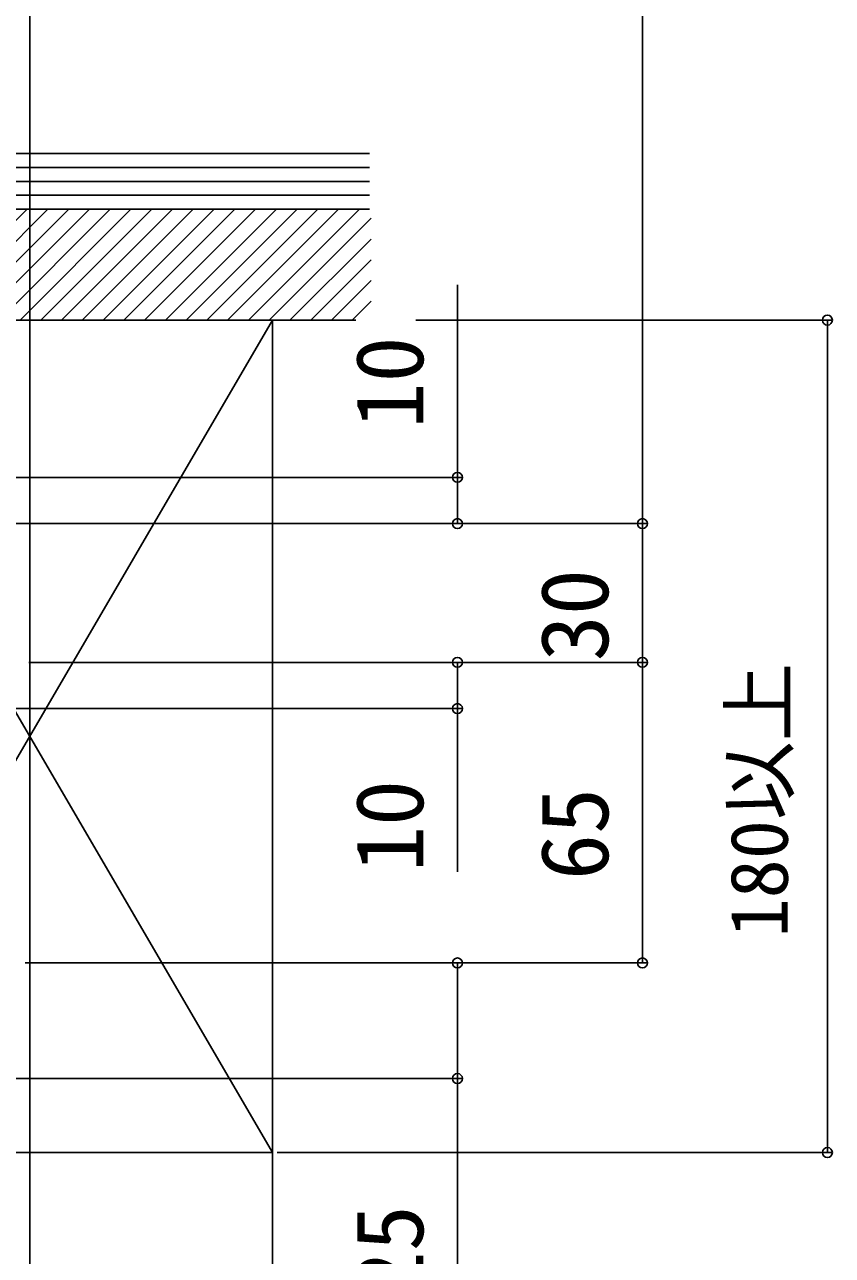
# Model space of a CAD drawing. Units: millimetres, scale not verified. Extents: x -875 to 875, y -1305 to 1297.
# Drawn here: x 282.9 to 457.6, y 426.1 to 692.2 of the extents above; entities that cross this region are included whole.
import ezdxf
from ezdxf.enums import TextEntityAlignment as Align

# ---------------------------------------------------------------- set-up
doc = ezdxf.new("R2010")
doc.units = ezdxf.units.MM
doc.header["$LTSCALE"] = 8
for name, color, linetype in [('0-4_YKK_12', 2, 'Continuous'), ('0-6_YKK_D', 6, 'Continuous'), ('0-8_YSS_K', 3, 'Continuous')]:
    doc.layers.add(name, color=color, linetype=linetype)
doc.styles.add('ＭＳ ゴシック', font='')
doc.styles.get('ＭＳ ゴシック').set_extended_font_data('MS Gothic')

msp = doc.modelspace()

# ---------------------------------------------------------------- linework, layer by layer
at = {"layer": '0-4_YKK_12'}
msp.add_line((284, 1059.6), (284, 239.3), dxfattribs=at)
at = {"layer": '0-6_YKK_D'}
for p, q in [((416.5, 869.3), (416.5, 584.3)), ((367.5, 628.3), (457.5, 628.3)), ((456.5, 628.3), (456.5, 448.3)), ((193.5, 594.3), (377.5, 594.3)), ((193.2, 584.3), (417.5, 584.3)), ((193.2, 584.3), (417.5, 584.3)), ((193.2, 584.3), (377.5, 584.3)), ((416.5, 584.3), (416.5, 554.3)), ((283.8, 554.3), (417.5, 554.3)), ((283.8, 554.3), (417.5, 554.3)), ((283.8, 554.3), (377.5, 554.3)), ((416.5, 554.3), (416.5, 489.3)), ((193.2, 544.3), (377.5, 544.3)), ((283, 489.3), (417.5, 489.3)), ((283, 489.3), (377.5, 489.3)), ((193.2, 464.3), (377.5, 464.3)), ((337.5, 448.3), (457.5, 448.3))]:
    msp.add_line(p, q, dxfattribs=at)
for points in [[(376.5, 584.3), (376.5, 594.3), (376.5, 635.9)], [(376.5, 554.3), (376.5, 544.3), (376.5, 509)], [(376.5, 489.3), (376.5, 464.3), (376.5, 415.463)]]:
    msp.add_lwpolyline(points, dxfattribs=at)
for centre in [(456.5, 628.3), (376.5, 594.3), (376.5, 584.3), (416.5, 584.3), (416.5, 584.3), (376.5, 554.3), (416.5, 554.3), (416.5, 554.3), (376.5, 544.3), (376.5, 489.3), (416.5, 489.3), (376.5, 464.3), (456.5, 448.3)]:
    msp.add_circle(centre, 1.075, dxfattribs=at)
at = {"layer": '0-8_YSS_K'}
for p, q in [((357.5, 661.3), (258.5, 661.3)), ((357.5, 658.3), (258.5, 658.3)), ((357.5, 655.3), (258.5, 655.3)), ((273.5, 642.347), (283.453, 652.3)), ((273.5, 637.857), (287.943, 652.3)), ((273.5, 633.367), (292.433, 652.3)), ((273.5, 628.877), (296.923, 652.3)), ((277.414, 628.3), (301.414, 652.3)), ((281.904, 628.3), (305.904, 652.3)), ((286.394, 628.3), (310.394, 652.3)), ((290.884, 628.3), (314.884, 652.3)), ((295.374, 628.3), (319.374, 652.3)), ((299.864, 628.3), (323.864, 652.3)), ((304.354, 628.3), (328.354, 652.3)), ((308.844, 628.3), (332.844, 652.3)), ((313.335, 628.3), (337.335, 652.3)), ((317.825, 628.3), (341.825, 652.3)), ((322.315, 628.3), (346.315, 652.3)), ((326.805, 628.3), (350.805, 652.3)), ((331.295, 628.3), (355.295, 652.3)), ((335.785, 628.3), (357.808, 650.323)), ((340.275, 628.3), (357.808, 645.833)), ((344.765, 628.3), (357.808, 641.343)), ((349.256, 628.3), (357.808, 636.853)), ((353.746, 628.3), (357.808, 632.363)), ((336.5, 628.3), (231.5, 448.3)), ((231.5, 628.3), (336.5, 448.3)), ((336.5, 448.3), (336.5, 239.3))]:
    msp.add_line(p, q, dxfattribs=at)
for points in [[(357.5, 664.3), (258.5, 664.3), (258.5, 652.3), (357.5, 652.3)], [(354.5, 652.3), (273.5, 652.3), (273.5, 628.3), (354.5, 628.3)]]:
    msp.add_lwpolyline(points, dxfattribs=at)
msp.add_lwpolyline([(231.5, 628.3), (336.5, 628.3), (336.5, 448.3), (231.5, 448.3)], close=True, dxfattribs=at)

# ---------------------------------------------------------------- texts
at = {"layer": '0-6_YKK_D', "style": 'ＭＳ ゴシック'}
for s, height, p in [('10', 14.66, (373.5, 604.832)), ('30', 14.66, (413.5, 554.527)), ('180以上', 12.46, (451.665, 494.786)), ('10', 14.66, (373.5, 508.932)), ('65', 14.66, (413.5, 507.198)), ('25', 14.66, (373.5, 416.985))]:
    msp.add_text(s, height=height, rotation=90, dxfattribs=at).set_placement(p, align=Align.BOTTOM_LEFT)

doc.saveas('drawing.dxf')
